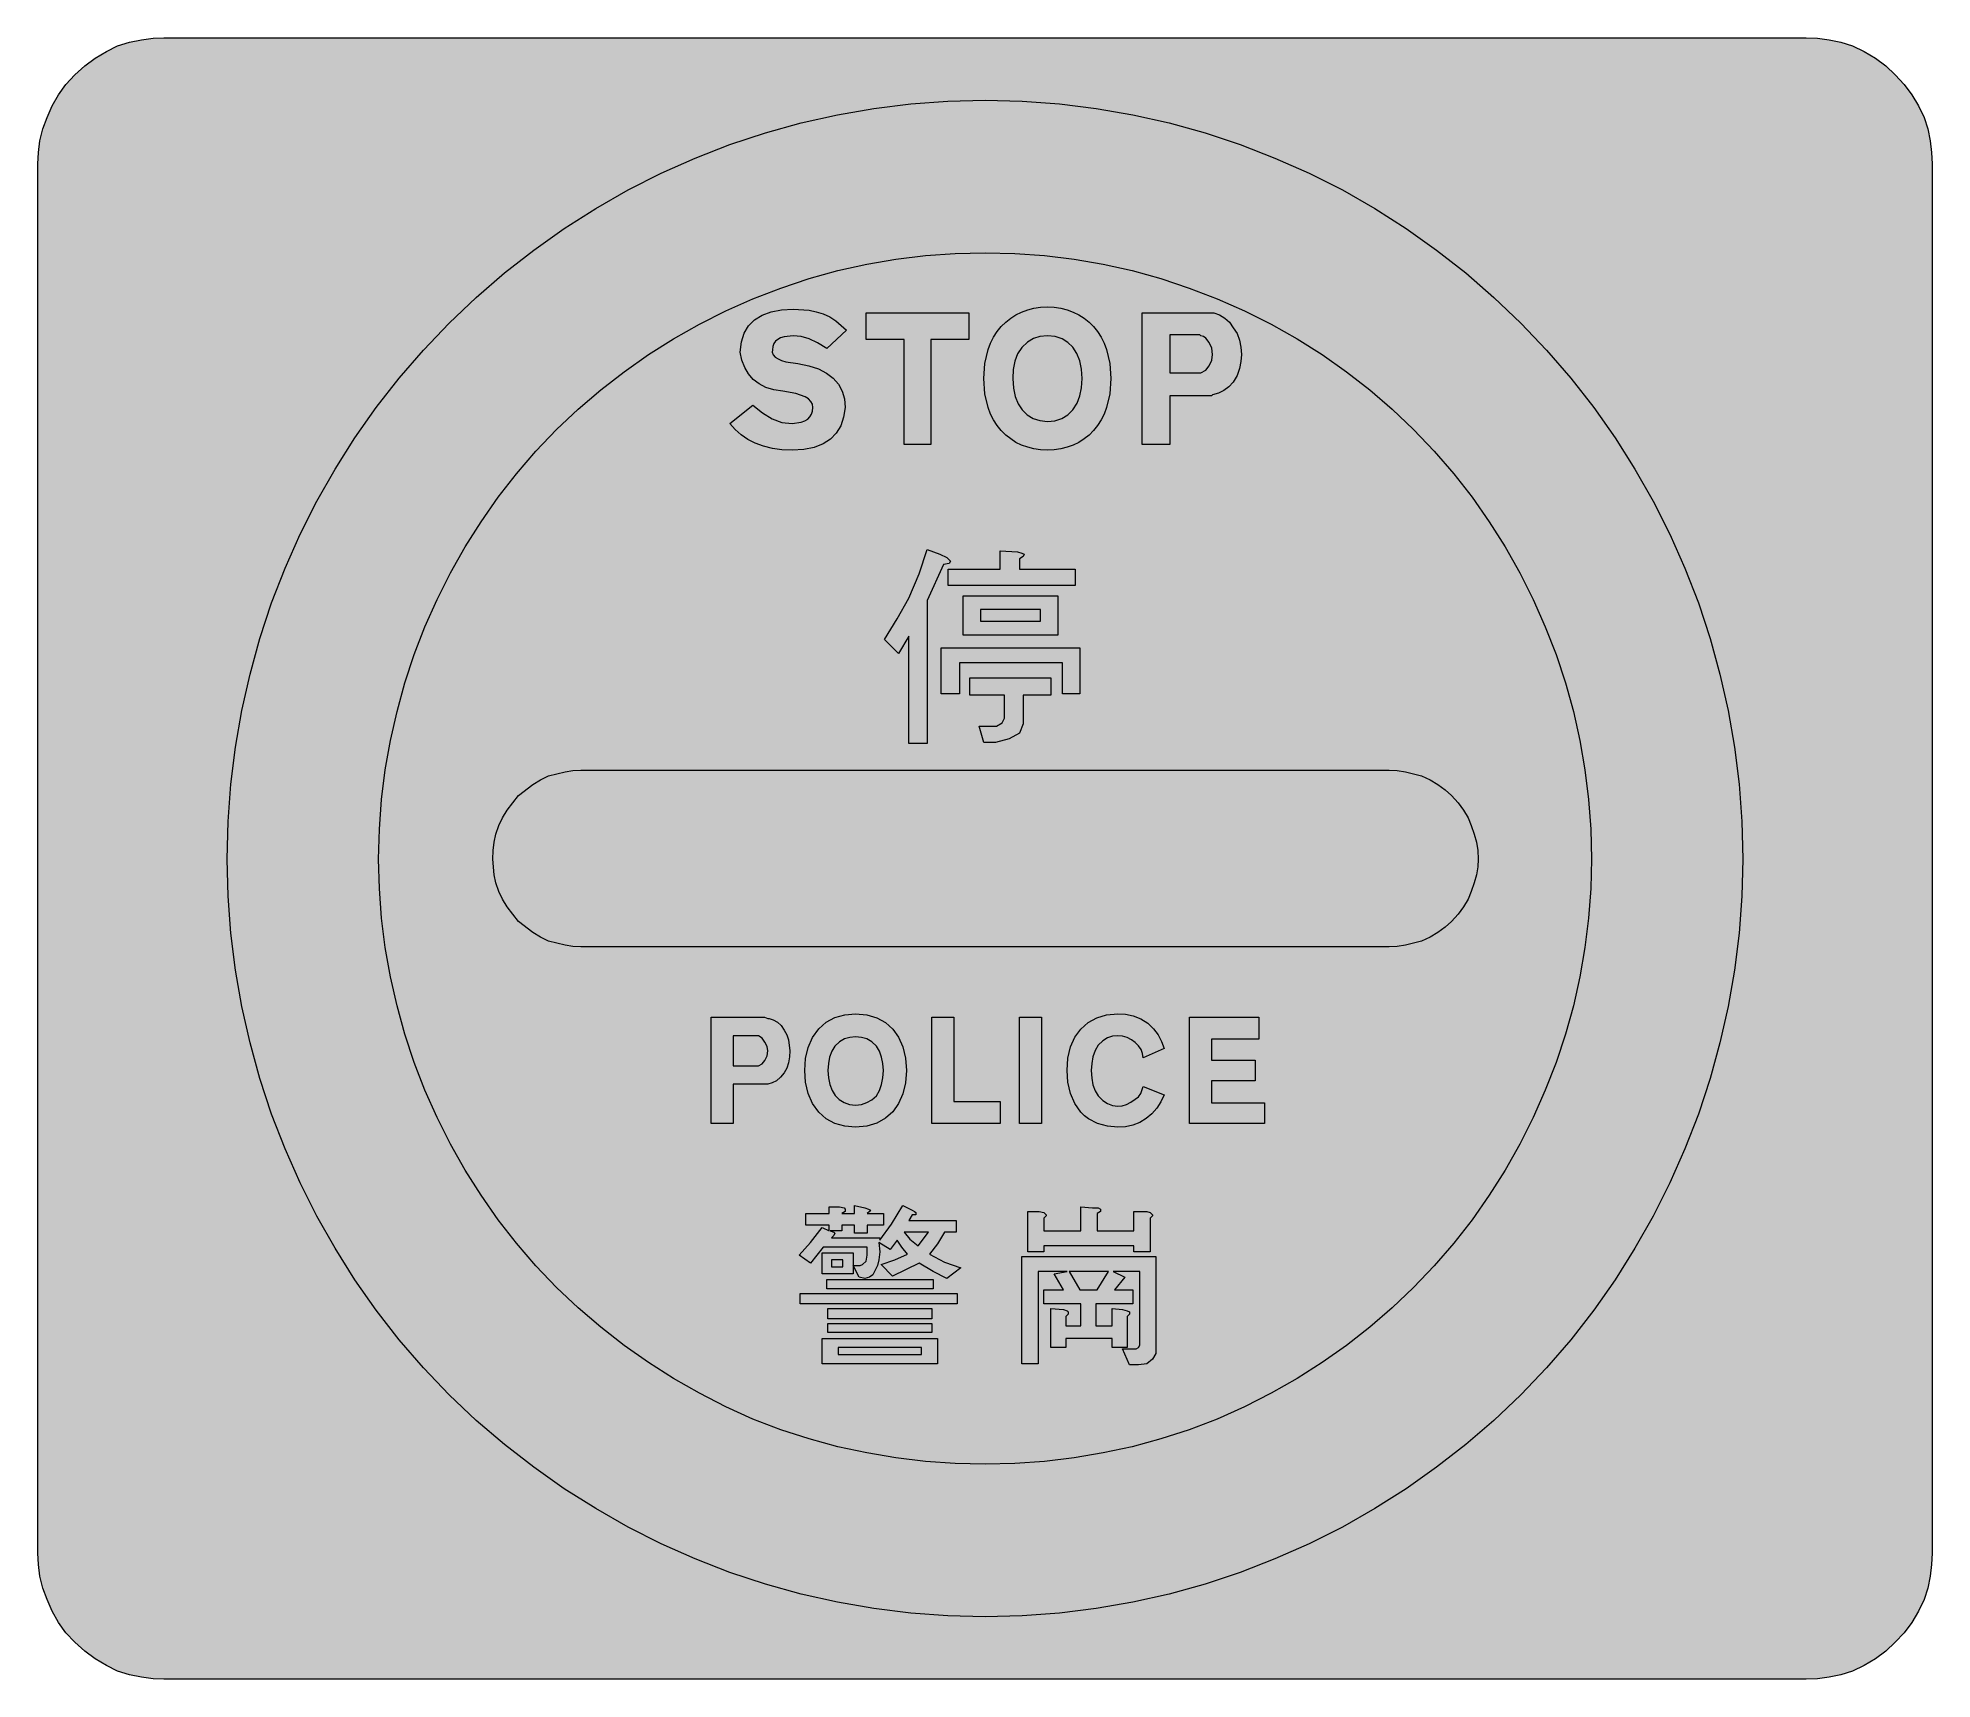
# Model space of a CAD drawing. Header units: metres. Extents: x 137 to 432, y 8 to 264.
import ezdxf

# ---------------------------------------------------------------- set-up
doc = ezdxf.new("R2010")
doc.units = ezdxf.units.M
for name, color, linetype, true_color in [('FILL_BLACK_000000', 7, 'Continuous', 0x000000), ('FILL_RED_FF0000', 7, 'Continuous', 0xff0000), ('FILL_WHITE_FFFFFF', 7, 'Continuous', 0xffffff), ('FILL_YELLOW_FFFF00', 7, 'Continuous', 0xffff00)]:
    doc.layers.add(name, color=color, linetype=linetype, true_color=true_color)

msp = doc.modelspace()

# ---------------------------------------------------------------- hatches: boundary and pattern name
at = {"layer": 'FILL_BLACK_000000', "true_color": 0x000000}
h = msp.add_hatch(color=7, dxfattribs=at)
h.dxf.hatch_style = 1
h.paths.add_polyline_path([(251.6, 214.88), (251.75, 214.49), (252.07, 214.14), (252.54, 213.84), (253.04, 213.6), (253.73, 213.41), (255.6, 213.12), (257.31, 212.77), (258.8, 212.28), (260.07, 211.64), (261.11, 210.85), (261.93, 209.92), (262.51, 208.84), (262.86, 207.63), (262.98, 206.28), (262.73, 204.75), (262.27, 203.42), (261.58, 202.27), (260.66, 201.33), (259.52, 200.59), (258.15, 200.05), (256.54, 199.73), (254.7, 199.62), (253.12, 199.69), (251.62, 199.89), (250.22, 200.23), (248.94, 200.7), (247.79, 201.3), (246.76, 202.03), (245.83, 202.85), (244.98, 203.76), (248.58, 206.64), (250.07, 205.43), (251.57, 204.53), (253.11, 203.96), (254.7, 203.76), (256.12, 204), (256.67, 204.21), (257.13, 204.48), (257.48, 204.82), (257.74, 205.23), (257.89, 205.71), (257.94, 206.28), (257.86, 206.79), (257.64, 207.23), (257.27, 207.62), (256.75, 207.95), (255.28, 208.46), (253.26, 208.8), (251.86, 209.02), (250.62, 209.4), (249.55, 209.95), (248.65, 210.65), (247.9, 211.5), (247.31, 212.5), (246.88, 213.64), (246.6, 214.92), (246.79, 216.5), (247.24, 217.86), (247.92, 219), (248.85, 219.94), (250.01, 220.66), (251.41, 221.17), (253.03, 221.48), (254.88, 221.58), (257.35, 221.42), (258.47, 221.2), (259.56, 220.86), (260.58, 220.39), (261.49, 219.8), (263.16, 218.34), (260.1, 215.46), (258.68, 216.38), (257.35, 216.99), (256.1, 217.33), (254.88, 217.44), (253.46, 217.31), (252.91, 217.14), (252.45, 216.9), (252.1, 216.6), (251.84, 216.23), (251.69, 215.79), (251.64, 215.28), (251.6, 214.88)])
h = msp.add_hatch(color=7, dxfattribs=at)
h.dxf.hatch_style = 1
h.paths.add_polyline_path([(296.57, 221.74), (297.55, 221.49), (298.48, 221.15), (299.37, 220.72), (300.2, 220.19), (300.97, 219.58), (301.68, 218.88), (302.31, 218.1), (302.86, 217.23), (303.33, 216.3), (303.7, 215.3), (304.21, 213.13), (304.38, 210.78), (304.21, 208.43), (303.7, 206.26), (303.33, 205.26), (302.86, 204.33), (302.31, 203.46), (301.68, 202.68), (300.97, 201.98), (300.2, 201.37), (299.37, 200.84), (298.48, 200.41), (297.55, 200.07), (296.57, 199.82), (295.54, 199.67), (294.48, 199.62), (293.42, 199.67), (292.39, 199.82), (291.41, 200.07), (290.47, 200.41), (289.59, 200.84), (288.76, 201.37), (287.99, 201.98), (287.28, 202.68), (286.65, 203.46), (286.1, 204.33), (285.63, 205.26), (285.25, 206.26), (284.75, 208.43), (284.58, 210.78), (284.75, 213.13), (285.25, 215.3), (285.63, 216.3), (286.1, 217.23), (286.65, 218.1), (287.28, 218.88), (287.99, 219.58), (288.76, 220.19), (289.59, 220.72), (290.47, 221.15), (291.41, 221.49), (292.39, 221.74), (293.42, 221.89), (294.48, 221.94), (295.54, 221.89), (296.57, 221.74)])
h.paths.add_polyline_path([(299.52, 213.57), (299.07, 214.71), (298.46, 215.66), (297.69, 216.42), (296.77, 216.98), (295.69, 217.32), (294.48, 217.44), (293.33, 217.34), (292.3, 217.01), (291.37, 216.45), (290.52, 215.64), (289.84, 214.63), (289.39, 213.48), (289.15, 212.2), (289.08, 210.78), (289.18, 209.31), (289.47, 207.99), (289.93, 206.85), (290.56, 205.9), (291.35, 205.14), (292.27, 204.58), (293.32, 204.24), (294.48, 204.12), (295.66, 204.22), (296.73, 204.55), (297.67, 205.11), (298.44, 205.92), (299.12, 206.93), (299.56, 208.08), (299.81, 209.36), (299.88, 210.78), (299.79, 212.25), (299.52, 213.57)], flags=16)
h = msp.add_hatch(color=7, dxfattribs=at)
h.dxf.hatch_style = 1
h.paths.add_polyline_path([(276.3, 200.52), (272.16, 200.52), (272.16, 216.9), (266.22, 216.9), (266.22, 221.04), (282.24, 221.04), (282.24, 216.9), (276.3, 216.9), (276.3, 200.52)])
h = msp.add_hatch(color=7, dxfattribs=at)
h.dxf.hatch_style = 1
h.paths.add_polyline_path([(322.13, 220.21), (322.86, 219.55), (323.46, 218.7), (324.04, 217.8), (324.43, 216.77), (324.65, 215.66), (324.72, 214.56), (324.65, 213.45), (324.43, 212.33), (324.04, 211.24), (323.46, 210.24), (322.75, 209.5), (321.97, 208.91), (321.13, 208.49), (320.22, 208.26), (320.04, 208.08), (319.5, 208.08), (313.56, 208.08), (313.56, 200.52), (309.24, 200.52), (309.24, 221.04), (319.68, 221.04), (320.22, 221.04), (320.4, 221.04), (321.31, 220.7), (322.13, 220.21)])
h.paths.add_polyline_path([(318.24, 211.68), (318.42, 211.68), (319.16, 212.1), (319.72, 212.78), (320.09, 213.63), (320.22, 214.56), (320.09, 215.52), (319.72, 216.41), (319.16, 217.09), (318.81, 217.32), (318.42, 217.44), (318.24, 217.6), (318.06, 217.62), (313.56, 217.62), (313.56, 211.68), (318.24, 211.68)], flags=16)
h = msp.add_hatch(color=7, dxfattribs=at)
h.dxf.hatch_style = 1
h.paths.add_polyline_path([(278.82, 182.88), (279.36, 182.34), (279.18, 181.98), (278.28, 181.8), (275.76, 176.22), (275.76, 153.9), (272.88, 153.9), (272.88, 170.64), (271.26, 167.94), (269.1, 170.1), (271.08, 173.34), (272.88, 176.58), (274.5, 180.36), (275.76, 184.14), (277.74, 183.42), (278.82, 182.88)])
h = msp.add_hatch(color=7, dxfattribs=at)
h.dxf.hatch_style = 1
h.paths.add_polyline_path([(289.8, 183.78), (290.52, 183.6), (290.88, 183.42), (290.7, 183.06), (290.16, 182.7), (290.16, 181.08), (298.8, 181.08), (298.8, 178.56), (279, 178.56), (279, 181.08), (287.1, 181.08), (287.1, 183.96), (289.8, 183.78)])
h = msp.add_hatch(color=7, dxfattribs=at)
h.dxf.hatch_style = 1
h.paths.add_polyline_path([(296.1, 170.82), (281.34, 170.82), (281.34, 176.94), (296.1, 176.94), (296.1, 170.82)])
h.paths.add_polyline_path([(293.4, 174.78), (284.04, 174.78), (284.04, 172.98), (293.4, 172.98), (293.4, 174.78)], flags=16)
h = msp.add_hatch(color=7, dxfattribs=at)
h.dxf.hatch_style = 1
h.paths.add_polyline_path([(299.52, 168.84), (299.52, 161.64), (296.82, 161.64), (296.82, 166.5), (280.8, 166.5), (280.8, 161.64), (277.92, 161.64), (277.92, 168.84), (299.52, 168.84)])
h = msp.add_hatch(color=7, dxfattribs=at)
h.dxf.hatch_style = 1
h.paths.add_polyline_path([(295.02, 164.16), (295.02, 161.46), (290.7, 161.46), (290.7, 156.96), (290.16, 155.52), (288.54, 154.62), (286.38, 154.08), (284.58, 154.08), (283.86, 156.6), (286.56, 156.6), (287.46, 157.14), (287.82, 157.86), (287.82, 161.46), (282.42, 161.46), (282.42, 164.16), (295.02, 164.16)])
h = msp.add_hatch(color=7, dxfattribs=at)
h.dxf.hatch_style = 1
h.paths.add_polyline_path([(220.54, 122.28), (219.31, 122.47), (216.72, 123.12), (215.51, 123.72), (214.31, 124.45), (212.04, 126.18), (210.31, 128.45), (209.58, 129.65), (208.98, 130.86), (208.54, 132.18), (208.26, 133.45), (208.08, 135.9), (208.12, 137.22), (208.26, 138.51), (208.54, 139.8), (208.98, 141.12), (209.58, 142.33), (210.31, 143.53), (212.04, 145.8), (214.31, 147.53), (215.51, 148.26), (216.72, 148.86), (219.31, 149.51), (220.54, 149.7), (221.76, 149.76), (347.76, 149.76), (349, 149.7), (350.28, 149.51), (352.8, 148.86), (354.11, 148.26), (355.34, 147.53), (356.47, 146.71), (357.48, 145.8), (358.49, 144.69), (359.35, 143.53), (360.04, 142.33), (360.54, 141.12), (361.01, 139.8), (361.35, 138.51), (361.55, 137.22), (361.62, 135.9), (361.55, 134.68), (361.35, 133.45), (361.01, 132.18), (360.54, 130.86), (360.04, 129.65), (359.35, 128.45), (358.49, 127.29), (357.48, 126.18), (356.47, 125.27), (355.34, 124.45), (354.11, 123.72), (352.8, 123.12), (350.28, 122.47), (349, 122.28), (347.76, 122.22), (221.76, 122.22), (220.54, 122.28)])
h = msp.add_hatch(color=7, dxfattribs=at)
h.dxf.hatch_style = 1
h.paths.add_polyline_path([(252.4, 110.5), (252.97, 109.97), (253.44, 109.26), (253.88, 108.53), (254.16, 107.71), (254.34, 106.02), (254.3, 105.08), (254.16, 104.17), (253.88, 103.34), (253.44, 102.6), (252.87, 101.89), (252.25, 101.36), (251.59, 101.01), (250.92, 100.8), (250.74, 100.8), (245.52, 100.8), (245.52, 94.68), (242.1, 94.68), (242.1, 111.24), (250.38, 111.24), (250.92, 111.06), (250.99, 111.06), (251.1, 111.06), (251.77, 110.85), (252.4, 110.5)])
h.paths.add_polyline_path([(249.3, 103.68), (249.37, 103.68), (249.48, 103.68), (250.01, 103.97), (250.47, 104.51), (250.8, 105.22), (250.92, 106.02), (250.8, 106.71), (250.47, 107.39), (250.01, 107.97), (249.48, 108.36), (249.3, 108.36), (249.12, 108.36), (245.52, 108.36), (245.52, 103.68), (249.3, 103.68)], flags=16)
h = msp.add_hatch(color=7, dxfattribs=at)
h.dxf.hatch_style = 1
h.paths.add_polyline_path([(267.89, 111.16), (269.24, 110.41), (270.38, 109.4), (271.3, 108.12), (271.97, 106.62), (272.38, 104.89), (272.52, 102.96), (272.38, 101.03), (271.97, 99.3), (271.3, 97.8), (270.38, 96.53), (269.24, 95.51), (267.89, 94.76), (266.34, 94.3), (264.6, 94.14), (262.92, 94.28), (261.38, 94.7), (260.02, 95.43), (258.84, 96.48), (257.89, 97.82), (257.22, 99.38), (256.81, 101.11), (256.68, 102.96), (256.81, 104.81), (257.22, 106.54), (257.89, 108.1), (258.84, 109.44), (260.02, 110.49), (261.38, 111.22), (262.92, 111.64), (264.6, 111.78), (266.34, 111.62), (267.89, 111.16)])
h.paths.add_polyline_path([(268.65, 105.05), (268.31, 105.97), (267.84, 106.74), (267.13, 107.42), (266.35, 107.87), (265.51, 108.11), (264.6, 108.18), (263.69, 108.11), (262.84, 107.87), (262.07, 107.42), (261.36, 106.74), (260.89, 105.97), (260.55, 105.05), (260.35, 104.03), (260.28, 102.96), (260.35, 101.8), (260.58, 100.75), (260.93, 99.83), (261.43, 99.05), (262.05, 98.41), (262.79, 97.95), (263.64, 97.66), (264.6, 97.56), (265.51, 97.66), (266.35, 97.94), (267.13, 98.4), (267.84, 99), (268.31, 99.85), (268.65, 100.78), (268.85, 101.81), (268.92, 102.96), (268.85, 104.03), (268.65, 105.05)], flags=16)
h = msp.add_hatch(color=7, dxfattribs=at)
h.dxf.hatch_style = 1
h.paths.add_polyline_path([(279.9, 98.1), (287.1, 98.1), (287.1, 94.68), (276.48, 94.68), (276.48, 111.24), (279.9, 111.24), (279.9, 98.1)])
h = msp.add_hatch(color=7, dxfattribs=at)
h.dxf.hatch_style = 1
h.paths.add_polyline_path([(293.58, 111.24), (293.58, 94.68), (290.16, 94.68), (290.16, 111.24), (293.58, 111.24)])
h = msp.add_hatch(color=7, dxfattribs=at)
h.dxf.hatch_style = 1
h.paths.add_polyline_path([(312.17, 98.08), (311.53, 97.08), (310.76, 96.19), (309.87, 95.45), (308.88, 94.85), (307.8, 94.42), (306.66, 94.18), (305.46, 94.14), (303.85, 94.28), (302.31, 94.7), (300.9, 95.43), (300.27, 95.91), (299.7, 96.48), (298.75, 97.82), (298.08, 99.38), (297.67, 101.11), (297.54, 102.96), (297.68, 104.89), (298.09, 106.62), (298.76, 108.12), (299.68, 109.4), (300.82, 110.41), (302.17, 111.16), (303.72, 111.62), (305.46, 111.78), (306.67, 111.71), (307.87, 111.47), (309.03, 111.02), (310.14, 110.34), (311.01, 109.47), (311.74, 108.5), (312.29, 107.45), (312.66, 106.38), (309.42, 104.94), (309.33, 105.6), (309.08, 106.23), (308.69, 106.81), (308.18, 107.33), (307.58, 107.75), (306.91, 108.08), (306.2, 108.29), (305.46, 108.36), (304.65, 108.29), (303.86, 108.05), (303.11, 107.6), (302.4, 106.92), (301.93, 106.05), (301.59, 105.08), (301.39, 104.03), (301.32, 102.96), (301.39, 101.78), (301.59, 100.71), (301.93, 99.77), (302.4, 99), (303.11, 98.29), (303.86, 97.79), (304.65, 97.48), (305.46, 97.38), (306.13, 97.45), (306.81, 97.65), (307.48, 97.99), (308.16, 98.46), (308.68, 98.84), (309.06, 99.36), (309.42, 100.44), (312.66, 99.18), (312.17, 98.08)])
h = msp.add_hatch(color=7, dxfattribs=at)
h.dxf.hatch_style = 1
h.paths.add_polyline_path([(320.04, 97.92), (328.32, 97.92), (328.32, 94.68), (316.62, 94.68), (316.62, 111.24), (327.42, 111.24), (327.42, 107.82), (320.04, 107.82), (320.04, 104.58), (326.88, 104.58), (326.88, 101.34), (320.04, 101.34), (320.04, 97.92)])
h = msp.add_hatch(color=7, dxfattribs=at)
h.dxf.hatch_style = 1
h.paths.add_polyline_path([(260.46, 81.72), (262.08, 81.72), (262.8, 81.54), (262.98, 81.36), (262.98, 81), (262.44, 80.64), (264.42, 80.64), (264.42, 81.9), (266.04, 81.54), (266.58, 81.36), (266.94, 81.18), (266.76, 81), (266.4, 80.64), (268.92, 80.64), (268.92, 78.84), (266.4, 78.84), (266.4, 77.58), (264.42, 77.58), (264.42, 78.84), (262.44, 78.84), (262.44, 77.94), (260.64, 77.94), (261.18, 77.76), (261.36, 77.58), (261.18, 77.22), (260.82, 76.86), (268.38, 76.86), (268.38, 76.5), (270.18, 79.02), (271.98, 81.9), (273.42, 81.18), (273.78, 81), (273.96, 80.82), (273.96, 80.46), (273.42, 80.46), (272.88, 79.56), (280.26, 79.56), (280.26, 77.76), (278.46, 77.76), (277.38, 75.96), (276.12, 74.34), (278.46, 73.08), (280.98, 72.18), (278.82, 70.56), (276.66, 71.64), (274.5, 72.9), (270.36, 70.92), (268.56, 72.72), (270.72, 73.44), (272.7, 74.34), (271.8, 75.42), (271.08, 76.5), (270, 75.06), (268.2, 76.14), (268.38, 74.7), (268.2, 73.44), (268.02, 72.54), (267.3, 71.1), (266.76, 70.74), (266.04, 70.56), (265.14, 70.74), (264.24, 72.54), (265.32, 72.54), (265.68, 72.72), (266.22, 73.26), (266.4, 74.16), (266.4, 75.42), (259.56, 75.42), (257.58, 72.9), (255.78, 74.16), (257.58, 76.14), (259.38, 78.48), (260.46, 77.94), (260.46, 78.84), (256.86, 78.84), (256.86, 80.64), (260.46, 80.64), (260.46, 81.72)])
h.paths.add_polyline_path([(274.32, 75.6), (275.94, 77.76), (272.16, 77.76), (273.06, 76.68), (274.32, 75.6)], flags=16)
h = msp.add_hatch(color=7, dxfattribs=at)
h.dxf.hatch_style = 1
h.paths.add_polyline_path([(291.42, 81), (293.22, 81), (293.94, 80.82), (294.3, 80.46), (294.3, 80.28), (293.94, 79.92), (293.94, 77.94), (299.7, 77.94), (299.7, 81.72), (301.5, 81.54), (302.4, 81.54), (302.76, 81.36), (302.76, 81), (302.22, 80.64), (302.22, 77.94), (307.98, 77.94), (307.98, 81), (309.96, 81), (310.5, 80.82), (310.86, 80.46), (310.86, 80.28), (310.5, 79.92), (310.5, 74.7), (307.98, 74.7), (307.98, 75.6), (293.94, 75.6), (293.94, 74.7), (291.42, 74.7), (291.42, 81)])
h = msp.add_hatch(color=7, dxfattribs=at)
h.dxf.hatch_style = 1
h.paths.add_polyline_path([(264.24, 71.28), (259.38, 71.28), (259.38, 74.52), (264.24, 74.52), (264.24, 71.28)])
h.paths.add_polyline_path([(262.62, 73.44), (260.82, 73.44), (260.82, 72.36), (262.62, 72.36), (262.62, 73.44)], flags=16)
h = msp.add_hatch(color=7, dxfattribs=at)
h.dxf.hatch_style = 1
h.paths.add_polyline_path([(311.4, 73.98), (311.4, 58.86), (310.86, 57.96), (309.96, 57.24), (308.7, 57.06), (307.26, 57.06), (306.18, 59.58), (308.34, 59.58), (308.7, 59.76), (308.88, 60.12), (308.88, 71.64), (304.74, 71.64), (306.54, 70.74), (304.92, 68.76), (307.8, 68.76), (307.8, 66.6), (302.04, 66.6), (302.04, 63.18), (304.56, 63.18), (304.56, 65.88), (306.18, 65.7), (306.9, 65.52), (307.26, 65.34), (307.26, 64.98), (306.9, 64.62), (306.9, 59.76), (304.56, 59.76), (304.56, 61.2), (297.36, 61.2), (297.36, 59.76), (295.02, 59.76), (295.02, 65.88), (297, 65.7), (297.54, 65.52), (297.72, 65.34), (297.72, 64.98), (297.36, 64.62), (297.36, 63.18), (299.7, 63.18), (299.7, 66.6), (293.94, 66.6), (293.94, 68.76), (297, 68.76), (295.56, 71.28), (297.54, 71.64), (293.04, 71.64), (293.04, 57.24), (290.52, 57.24), (290.52, 73.98), (311.4, 73.98)])
h.paths.add_polyline_path([(302.22, 68.76), (304.02, 71.64), (297.9, 71.64), (299.52, 68.76), (302.22, 68.76)], flags=16)
h = msp.add_hatch(color=7, dxfattribs=at)
h.dxf.hatch_style = 1
h.paths.add_polyline_path([(280.44, 68.22), (280.44, 66.6), (255.96, 66.6), (255.96, 68.22), (280.44, 68.22)])
h = msp.add_hatch(color=7, dxfattribs=at)
h.dxf.hatch_style = 1
h.paths.add_polyline_path([(276.66, 70.38), (276.66, 68.94), (260.1, 68.94), (260.1, 70.38), (276.66, 70.38)])
h = msp.add_hatch(color=7, dxfattribs=at)
h.dxf.hatch_style = 1
h.paths.add_polyline_path([(276.48, 65.88), (276.48, 64.26), (260.28, 64.26), (260.28, 65.88), (276.48, 65.88)])
h = msp.add_hatch(color=7, dxfattribs=at)
h.dxf.hatch_style = 1
h.paths.add_polyline_path([(276.48, 63.54), (276.48, 62.1), (260.28, 62.1), (260.28, 63.54), (276.48, 63.54)])
h = msp.add_hatch(color=7, dxfattribs=at)
h.dxf.hatch_style = 1
h.paths.add_polyline_path([(277.38, 57.24), (259.38, 57.24), (259.38, 61.2), (277.38, 61.2), (277.38, 57.24)])
h.paths.add_polyline_path([(274.86, 59.76), (261.9, 59.76), (261.9, 58.68), (274.86, 58.68), (274.86, 59.76)], flags=16)
at = {"layer": 'FILL_RED_FF0000', "true_color": 0xff0000}
h = msp.add_hatch(color=7, dxfattribs=at)
h.dxf.hatch_style = 1
h.paths.add_polyline_path([(402.7, 130.1), (402.27, 124.34), (401.56, 118.6), (400.57, 112.91), (399.3, 107.26), (397.75, 101.68), (395.93, 96.16), (393.84, 90.72), (391.49, 85.44), (388.88, 80.27), (386.04, 75.24), (382.95, 70.34), (379.63, 65.59), (376.07, 61), (372.29, 56.6), (368.28, 52.38), (364.07, 48.42), (359.68, 44.67), (355.12, 41.11), (350.39, 37.78), (345.5, 34.67), (340.46, 31.8), (335.27, 29.18), (329.94, 26.82), (324.55, 24.73), (319.06, 22.91), (313.48, 21.36), (307.82, 20.09), (302.11, 19.1), (296.35, 18.39), (290.56, 17.96), (284.76, 17.82), (278.96, 17.96), (273.19, 18.39), (267.46, 19.1), (261.76, 20.09), (256.12, 21.36), (250.54, 22.91), (245.02, 24.73), (239.58, 26.82), (234.3, 29.18), (229.13, 31.8), (224.1, 34.67), (219.19, 37.78), (214.45, 41.11), (209.86, 44.67), (205.46, 48.42), (201.24, 52.38), (197.23, 56.6), (193.45, 61), (189.89, 65.59), (186.57, 70.34), (183.48, 75.24), (180.64, 80.27), (178.03, 85.44), (175.68, 90.72), (173.59, 96.16), (171.77, 101.68), (170.22, 107.26), (168.95, 112.91), (167.96, 118.6), (167.25, 124.34), (166.82, 130.1), (166.68, 135.9), (166.82, 141.75), (167.25, 147.57), (167.96, 153.34), (168.95, 159.05), (170.22, 164.71), (171.77, 170.3), (173.59, 175.82), (175.68, 181.26), (178.03, 186.53), (180.64, 191.68), (183.48, 196.69), (186.57, 201.56), (189.89, 206.27), (193.45, 210.83), (197.23, 215.21), (201.24, 219.42), (205.46, 223.43), (209.86, 227.24), (214.45, 230.82), (219.19, 234.18), (224.1, 237.3), (229.13, 240.18), (234.3, 242.8), (239.58, 245.16), (245.02, 247.25), (250.54, 249.07), (256.12, 250.62), (261.76, 251.89), (267.46, 252.88), (273.19, 253.59), (278.96, 254.02), (284.76, 254.16), (290.56, 254.02), (296.35, 253.59), (302.11, 252.88), (307.82, 251.89), (313.48, 250.62), (319.06, 249.07), (324.55, 247.25), (329.94, 245.16), (335.27, 242.8), (340.46, 240.18), (345.5, 237.3), (350.39, 234.18), (355.12, 230.82), (359.68, 227.24), (364.07, 223.43), (368.28, 219.42), (372.29, 215.21), (376.07, 210.83), (379.63, 206.27), (382.95, 201.56), (386.04, 196.69), (388.88, 191.68), (391.49, 186.53), (393.84, 181.26), (395.93, 175.82), (397.75, 170.3), (399.3, 164.71), (400.57, 159.05), (401.56, 153.34), (402.27, 147.57), (402.7, 141.75), (402.84, 135.9), (402.7, 130.1)])
at = {"layer": 'FILL_WHITE_FFFFFF', "true_color": 0xffffff}
h = msp.add_hatch(color=7, dxfattribs=at)
h.dxf.hatch_style = 1
h.paths.add_polyline_path([(379.15, 131.3), (378.82, 126.71), (378.26, 122.12), (377.48, 117.56), (376.47, 113.05), (375.24, 108.59), (373.76, 104.2), (372.06, 99.9), (370.2, 95.63), (368.12, 91.47), (365.84, 87.42), (363.35, 83.5), (360.67, 79.7), (357.81, 76.03), (354.76, 72.5), (351.54, 69.12), (348.22, 65.96), (344.73, 62.95), (341.1, 60.11), (337.32, 57.44), (333.41, 54.95), (329.37, 52.64), (325.21, 50.52), (320.94, 48.6), (316.59, 46.95), (312.17, 45.53), (307.7, 44.32), (303.19, 43.34), (298.63, 42.57), (294.03, 42.02), (289.41, 41.69), (284.76, 41.58), (280.11, 41.69), (275.49, 42.02), (270.89, 42.57), (266.33, 43.34), (261.82, 44.32), (257.35, 45.53), (252.93, 46.95), (248.58, 48.6), (244.37, 50.52), (240.25, 52.64), (236.24, 54.95), (232.33, 57.44), (228.55, 60.11), (224.89, 62.95), (221.36, 65.96), (217.98, 69.12), (214.77, 72.5), (211.74, 76.03), (208.89, 79.7), (206.23, 83.5), (203.76, 87.42), (201.48, 91.47), (199.38, 95.63), (197.46, 99.9), (195.81, 104.2), (194.36, 108.59), (193.13, 113.05), (192.1, 117.56), (191.3, 122.12), (190.73, 126.71), (190.38, 131.3), (190.26, 135.9), (190.38, 140.56), (190.73, 145.2), (191.3, 149.82), (192.1, 154.4), (193.13, 158.92), (194.36, 163.39), (195.81, 167.78), (197.46, 172.08), (199.38, 176.35), (201.48, 180.51), (203.76, 184.56), (206.23, 188.48), (208.89, 192.28), (211.74, 195.95), (214.77, 199.48), (217.98, 202.86), (221.36, 206.02), (224.89, 209.03), (228.55, 211.86), (232.33, 214.52), (236.24, 216.99), (240.25, 219.26), (244.37, 221.34), (248.58, 223.2), (252.93, 224.9), (257.35, 226.38), (261.82, 227.61), (266.33, 228.62), (270.89, 229.4), (275.49, 229.96), (280.11, 230.29), (284.76, 230.4), (289.41, 230.29), (294.03, 229.96), (298.63, 229.4), (303.19, 228.62), (307.7, 227.61), (312.17, 226.38), (316.59, 224.9), (320.94, 223.2), (325.21, 221.34), (329.37, 219.26), (333.41, 216.99), (337.32, 214.52), (341.1, 211.86), (344.73, 209.03), (348.22, 206.02), (351.54, 202.86), (354.76, 199.48), (357.81, 195.95), (360.67, 192.28), (363.35, 188.48), (365.84, 184.56), (368.12, 180.51), (370.2, 176.35), (372.06, 172.08), (373.76, 167.78), (375.24, 163.39), (376.47, 158.92), (377.48, 154.4), (378.26, 149.82), (378.82, 145.2), (379.15, 140.56), (379.26, 135.9), (379.15, 131.3)])
at = {"layer": 'FILL_YELLOW_FFFF00', "true_color": 0xffff00}
h = msp.add_hatch(color=7, dxfattribs=at)
h.dxf.hatch_style = 1
h.paths.add_polyline_path([(155.1, 8.17), (153.31, 8.39), (151.46, 8.78), (149.58, 9.36), (147.83, 10.24), (146.11, 11.27), (144.47, 12.47), (142.92, 13.86), (141.54, 15.31), (140.35, 16.92), (139.38, 18.67), (138.6, 20.52), (137.92, 22.3), (137.47, 24.12), (137.23, 25.94), (137.16, 27.72), (137.16, 244.26), (137.23, 246.04), (137.47, 247.86), (137.92, 249.68), (138.6, 251.46), (139.38, 253.29), (140.35, 254.99), (141.54, 256.6), (142.92, 258.12), (144.47, 259.51), (146.11, 260.71), (147.83, 261.74), (149.58, 262.62), (151.46, 263.2), (153.31, 263.59), (155.1, 263.81), (156.78, 263.88), (412.74, 263.88), (414.52, 263.81), (416.34, 263.59), (418.16, 263.2), (419.94, 262.62), (421.79, 261.74), (423.54, 260.71), (425.15, 259.51), (426.6, 258.12), (427.99, 256.6), (429.19, 254.99), (430.22, 253.29), (431.1, 251.46), (431.68, 249.68), (432.07, 247.86), (432.29, 246.04), (432.36, 244.26), (432.36, 27.72), (432.29, 25.94), (432.07, 24.12), (431.68, 22.3), (431.1, 20.52), (430.22, 18.67), (429.19, 16.92), (427.99, 15.31), (426.6, 13.86), (425.15, 12.47), (423.54, 11.27), (421.79, 10.24), (419.94, 9.36), (418.16, 8.78), (416.34, 8.39), (414.52, 8.17), (412.74, 8.1), (156.78, 8.1), (155.1, 8.17)])

# ---------------------------------------------------------------- linework, layer by layer
at = {"layer": 'FILL_BLACK_000000', "lineweight": 0, "true_color": 0x000000}
for points in [[(251.6, 214.88), (251.75, 214.49), (252.07, 214.14), (252.54, 213.84), (253.04, 213.6), (253.73, 213.41), (255.6, 213.12), (257.31, 212.77), (258.8, 212.28), (260.07, 211.64), (261.11, 210.85), (261.93, 209.92), (262.51, 208.84), (262.86, 207.63), (262.98, 206.28), (262.73, 204.75), (262.27, 203.42), (261.58, 202.27), (260.66, 201.33), (259.52, 200.59), (258.15, 200.05), (256.54, 199.73), (254.7, 199.62), (253.12, 199.69), (251.62, 199.89), (250.22, 200.23), (248.94, 200.7), (247.79, 201.3), (246.76, 202.03), (245.83, 202.85), (244.98, 203.76), (248.58, 206.64), (250.07, 205.43), (251.57, 204.53), (253.11, 203.96), (254.7, 203.76), (256.12, 204), (256.67, 204.21), (257.13, 204.48), (257.48, 204.82), (257.74, 205.23), (257.89, 205.71), (257.94, 206.28), (257.86, 206.79), (257.64, 207.23), (257.27, 207.62), (256.75, 207.95), (255.28, 208.46), (253.26, 208.8), (251.86, 209.02), (250.62, 209.4), (249.55, 209.95), (248.65, 210.65), (247.9, 211.5), (247.31, 212.5), (246.88, 213.64), (246.6, 214.92), (246.79, 216.5), (247.24, 217.86), (247.92, 219), (248.85, 219.94), (250.01, 220.66), (251.41, 221.17), (253.03, 221.48), (254.88, 221.58), (257.35, 221.42), (258.47, 221.2), (259.56, 220.86), (260.58, 220.39), (261.49, 219.8), (263.16, 218.34), (260.1, 215.46), (258.68, 216.38), (257.35, 216.99), (256.1, 217.33), (254.88, 217.44), (253.46, 217.31), (252.91, 217.14), (252.45, 216.9), (252.1, 216.6), (251.84, 216.23), (251.69, 215.79), (251.64, 215.28)], [(296.57, 221.74), (297.55, 221.49), (298.48, 221.15), (299.37, 220.72), (300.2, 220.19), (300.97, 219.58), (301.68, 218.88), (302.31, 218.1), (302.86, 217.23), (303.33, 216.3), (303.7, 215.3), (304.21, 213.13), (304.38, 210.78), (304.21, 208.43), (303.7, 206.26), (303.33, 205.26), (302.86, 204.33), (302.31, 203.46), (301.68, 202.68), (300.97, 201.98), (300.2, 201.37), (299.37, 200.84), (298.48, 200.41), (297.55, 200.07), (296.57, 199.82), (295.54, 199.67), (294.48, 199.62), (293.42, 199.67), (292.39, 199.82), (291.41, 200.07), (290.47, 200.41), (289.59, 200.84), (288.76, 201.37), (287.99, 201.98), (287.28, 202.68), (286.65, 203.46), (286.1, 204.33), (285.63, 205.26), (285.25, 206.26), (284.75, 208.43), (284.58, 210.78), (284.75, 213.13), (285.25, 215.3), (285.63, 216.3), (286.1, 217.23), (286.65, 218.1), (287.28, 218.88), (287.99, 219.58), (288.76, 220.19), (289.59, 220.72), (290.47, 221.15), (291.41, 221.49), (292.39, 221.74), (293.42, 221.89), (294.48, 221.94), (295.54, 221.89)], [(276.3, 200.52), (272.16, 200.52), (272.16, 216.9), (266.22, 216.9), (266.22, 221.04), (282.24, 221.04), (282.24, 216.9), (276.3, 216.9)], [(322.13, 220.21), (322.86, 219.55), (323.46, 218.7), (324.04, 217.8), (324.43, 216.77), (324.65, 215.66), (324.72, 214.56), (324.65, 213.45), (324.43, 212.33), (324.04, 211.24), (323.46, 210.24), (322.75, 209.5), (321.97, 208.91), (321.13, 208.49), (320.22, 208.26), (320.04, 208.08), (319.5, 208.08), (313.56, 208.08), (313.56, 200.52), (309.24, 200.52), (309.24, 221.04), (319.68, 221.04), (320.22, 221.04), (320.4, 221.04), (321.31, 220.7)], [(299.52, 213.57), (299.07, 214.71), (298.46, 215.66), (297.69, 216.42), (296.77, 216.98), (295.69, 217.32), (294.48, 217.44), (293.33, 217.34), (292.3, 217.01), (291.37, 216.45), (290.52, 215.64), (289.84, 214.63), (289.39, 213.48), (289.15, 212.2), (289.08, 210.78), (289.18, 209.31), (289.47, 207.99), (289.93, 206.85), (290.56, 205.9), (291.35, 205.14), (292.27, 204.58), (293.32, 204.24), (294.48, 204.12), (295.66, 204.22), (296.73, 204.55), (297.67, 205.11), (298.44, 205.92), (299.12, 206.93), (299.56, 208.08), (299.81, 209.36), (299.88, 210.78), (299.79, 212.25)], [(318.24, 211.68), (318.42, 211.68), (319.16, 212.1), (319.72, 212.78), (320.09, 213.63), (320.22, 214.56), (320.09, 215.52), (319.72, 216.41), (319.16, 217.09), (318.81, 217.32), (318.42, 217.44), (318.24, 217.6), (318.06, 217.62), (313.56, 217.62), (313.56, 211.68)], [(278.82, 182.88), (279.36, 182.34), (279.18, 181.98), (278.28, 181.8), (275.76, 176.22), (275.76, 153.9), (272.88, 153.9), (272.88, 170.64), (271.26, 167.94), (269.1, 170.1), (271.08, 173.34), (272.88, 176.58), (274.5, 180.36), (275.76, 184.14), (277.74, 183.42)], [(289.8, 183.78), (290.52, 183.6), (290.88, 183.42), (290.7, 183.06), (290.16, 182.7), (290.16, 181.08), (298.8, 181.08), (298.8, 178.56), (279, 178.56), (279, 181.08), (287.1, 181.08), (287.1, 183.96)], [(296.1, 170.82), (281.34, 170.82), (281.34, 176.94), (296.1, 176.94)], [(293.4, 174.78), (284.04, 174.78), (284.04, 172.98), (293.4, 172.98)], [(299.52, 168.84), (299.52, 161.64), (296.82, 161.64), (296.82, 166.5), (280.8, 166.5), (280.8, 161.64), (277.92, 161.64), (277.92, 168.84)], [(295.02, 164.16), (295.02, 161.46), (290.7, 161.46), (290.7, 156.96), (290.16, 155.52), (288.54, 154.62), (286.38, 154.08), (284.58, 154.08), (283.86, 156.6), (286.56, 156.6), (287.46, 157.14), (287.82, 157.86), (287.82, 161.46), (282.42, 161.46), (282.42, 164.16)], [(220.54, 122.28), (219.31, 122.47), (216.72, 123.12), (215.51, 123.72), (214.31, 124.45), (212.04, 126.18), (210.31, 128.45), (209.58, 129.65), (208.98, 130.86), (208.54, 132.18), (208.26, 133.45), (208.08, 135.9), (208.12, 137.22), (208.26, 138.51), (208.54, 139.8), (208.98, 141.12), (209.58, 142.33), (210.31, 143.53), (212.04, 145.8), (214.31, 147.53), (215.51, 148.26), (216.72, 148.86), (219.31, 149.51), (220.54, 149.7), (221.76, 149.76), (347.76, 149.76), (349, 149.7), (350.28, 149.51), (352.8, 148.86), (354.11, 148.26), (355.34, 147.53), (356.47, 146.71), (357.48, 145.8), (358.49, 144.69), (359.35, 143.53), (360.04, 142.33), (360.54, 141.12), (361.01, 139.8), (361.35, 138.51), (361.55, 137.22), (361.62, 135.9), (361.55, 134.68), (361.35, 133.45), (361.01, 132.18), (360.54, 130.86), (360.04, 129.65), (359.35, 128.45), (358.49, 127.29), (357.48, 126.18), (356.47, 125.27), (355.34, 124.45), (354.11, 123.72), (352.8, 123.12), (350.28, 122.47), (349, 122.28), (347.76, 122.22), (221.76, 122.22)], [(252.4, 110.5), (252.97, 109.97), (253.44, 109.26), (253.88, 108.53), (254.16, 107.71), (254.34, 106.02), (254.3, 105.08), (254.16, 104.17), (253.88, 103.34), (253.44, 102.6), (252.87, 101.89), (252.25, 101.36), (251.59, 101.01), (250.92, 100.8), (250.74, 100.8), (245.52, 100.8), (245.52, 94.68), (242.1, 94.68), (242.1, 111.24), (250.38, 111.24), (250.92, 111.06), (250.99, 111.06), (251.1, 111.06), (251.77, 110.85)], [(267.89, 111.16), (269.24, 110.41), (270.38, 109.4), (271.3, 108.12), (271.97, 106.62), (272.38, 104.89), (272.52, 102.96), (272.38, 101.03), (271.97, 99.3), (271.3, 97.8), (270.38, 96.53), (269.24, 95.51), (267.89, 94.76), (266.34, 94.3), (264.6, 94.14), (262.92, 94.28), (261.38, 94.7), (260.02, 95.43), (258.84, 96.48), (257.89, 97.82), (257.22, 99.38), (256.81, 101.11), (256.68, 102.96), (256.81, 104.81), (257.22, 106.54), (257.89, 108.1), (258.84, 109.44), (260.02, 110.49), (261.38, 111.22), (262.92, 111.64), (264.6, 111.78), (266.34, 111.62)], [(279.9, 98.1), (287.1, 98.1), (287.1, 94.68), (276.48, 94.68), (276.48, 111.24), (279.9, 111.24)], [(293.58, 111.24), (293.58, 94.68), (290.16, 94.68), (290.16, 111.24)], [(312.17, 98.08), (311.53, 97.08), (310.76, 96.19), (309.87, 95.45), (308.88, 94.85), (307.8, 94.42), (306.66, 94.18), (305.46, 94.14), (303.85, 94.28), (302.31, 94.7), (300.9, 95.43), (300.27, 95.91), (299.7, 96.48), (298.75, 97.82), (298.08, 99.38), (297.67, 101.11), (297.54, 102.96), (297.68, 104.89), (298.09, 106.62), (298.76, 108.12), (299.68, 109.4), (300.82, 110.41), (302.17, 111.16), (303.72, 111.62), (305.46, 111.78), (306.67, 111.71), (307.87, 111.47), (309.03, 111.02), (310.14, 110.34), (311.01, 109.47), (311.74, 108.5), (312.29, 107.45), (312.66, 106.38), (309.42, 104.94), (309.33, 105.6), (309.08, 106.23), (308.69, 106.81), (308.18, 107.33), (307.58, 107.75), (306.91, 108.08), (306.2, 108.29), (305.46, 108.36), (304.65, 108.29), (303.86, 108.05), (303.11, 107.6), (302.4, 106.92), (301.93, 106.05), (301.59, 105.08), (301.39, 104.03), (301.32, 102.96), (301.39, 101.78), (301.59, 100.71), (301.93, 99.77), (302.4, 99), (303.11, 98.29), (303.86, 97.79), (304.65, 97.48), (305.46, 97.38), (306.13, 97.45), (306.81, 97.65), (307.48, 97.99), (308.16, 98.46), (308.68, 98.84), (309.06, 99.36), (309.42, 100.44), (312.66, 99.18)], [(320.04, 97.92), (328.32, 97.92), (328.32, 94.68), (316.62, 94.68), (316.62, 111.24), (327.42, 111.24), (327.42, 107.82), (320.04, 107.82), (320.04, 104.58), (326.88, 104.58), (326.88, 101.34), (320.04, 101.34)], [(249.3, 103.68), (249.37, 103.68), (249.48, 103.68), (250.01, 103.97), (250.47, 104.51), (250.8, 105.22), (250.92, 106.02), (250.8, 106.71), (250.47, 107.39), (250.01, 107.97), (249.48, 108.36), (249.3, 108.36), (249.12, 108.36), (245.52, 108.36), (245.52, 103.68)], [(268.65, 105.05), (268.31, 105.97), (267.84, 106.74), (267.13, 107.42), (266.35, 107.87), (265.51, 108.11), (264.6, 108.18), (263.69, 108.11), (262.84, 107.87), (262.07, 107.42), (261.36, 106.74), (260.89, 105.97), (260.55, 105.05), (260.35, 104.03), (260.28, 102.96), (260.35, 101.8), (260.58, 100.75), (260.93, 99.83), (261.43, 99.05), (262.05, 98.41), (262.79, 97.95), (263.64, 97.66), (264.6, 97.56), (265.51, 97.66), (266.35, 97.94), (267.13, 98.4), (267.84, 99), (268.31, 99.85), (268.65, 100.78), (268.85, 101.81), (268.92, 102.96), (268.85, 104.03)], [(260.46, 81.72), (262.08, 81.72), (262.8, 81.54), (262.98, 81.36), (262.98, 81), (262.44, 80.64), (264.42, 80.64), (264.42, 81.9), (266.04, 81.54), (266.58, 81.36), (266.94, 81.18), (266.76, 81), (266.4, 80.64), (268.92, 80.64), (268.92, 78.84), (266.4, 78.84), (266.4, 77.58), (264.42, 77.58), (264.42, 78.84), (262.44, 78.84), (262.44, 77.94), (260.64, 77.94), (261.18, 77.76), (261.36, 77.58), (261.18, 77.22), (260.82, 76.86), (268.38, 76.86), (268.38, 76.5), (270.18, 79.02), (271.98, 81.9), (273.42, 81.18), (273.78, 81), (273.96, 80.82), (273.96, 80.46), (273.42, 80.46), (272.88, 79.56), (280.26, 79.56), (280.26, 77.76), (278.46, 77.76), (277.38, 75.96), (276.12, 74.34), (278.46, 73.08), (280.98, 72.18), (278.82, 70.56), (276.66, 71.64), (274.5, 72.9), (270.36, 70.92), (268.56, 72.72), (270.72, 73.44), (272.7, 74.34), (271.8, 75.42), (271.08, 76.5), (270, 75.06), (268.2, 76.14), (268.38, 74.7), (268.2, 73.44), (268.02, 72.54), (267.3, 71.1), (266.76, 70.74), (266.04, 70.56), (265.14, 70.74), (264.24, 72.54), (265.32, 72.54), (265.68, 72.72), (266.22, 73.26), (266.4, 74.16), (266.4, 75.42), (259.56, 75.42), (257.58, 72.9), (255.78, 74.16), (257.58, 76.14), (259.38, 78.48), (260.46, 77.94), (260.46, 78.84), (256.86, 78.84), (256.86, 80.64), (260.46, 80.64)], [(291.42, 81), (293.22, 81), (293.94, 80.82), (294.3, 80.46), (294.3, 80.28), (293.94, 79.92), (293.94, 77.94), (299.7, 77.94), (299.7, 81.72), (301.5, 81.54), (302.4, 81.54), (302.76, 81.36), (302.76, 81), (302.22, 80.64), (302.22, 77.94), (307.98, 77.94), (307.98, 81), (309.96, 81), (310.5, 80.82), (310.86, 80.46), (310.86, 80.28), (310.5, 79.92), (310.5, 74.7), (307.98, 74.7), (307.98, 75.6), (293.94, 75.6), (293.94, 74.7), (291.42, 74.7)], [(274.32, 75.6), (275.94, 77.76), (272.16, 77.76), (273.06, 76.68)], [(264.24, 71.28), (259.38, 71.28), (259.38, 74.52), (264.24, 74.52)], [(311.4, 73.98), (311.4, 58.86), (310.86, 57.96), (309.96, 57.24), (308.7, 57.06), (307.26, 57.06), (306.18, 59.58), (308.34, 59.58), (308.7, 59.76), (308.88, 60.12), (308.88, 71.64), (304.74, 71.64), (306.54, 70.74), (304.92, 68.76), (307.8, 68.76), (307.8, 66.6), (302.04, 66.6), (302.04, 63.18), (304.56, 63.18), (304.56, 65.88), (306.18, 65.7), (306.9, 65.52), (307.26, 65.34), (307.26, 64.98), (306.9, 64.62), (306.9, 59.76), (304.56, 59.76), (304.56, 61.2), (297.36, 61.2), (297.36, 59.76), (295.02, 59.76), (295.02, 65.88), (297, 65.7), (297.54, 65.52), (297.72, 65.34), (297.72, 64.98), (297.36, 64.62), (297.36, 63.18), (299.7, 63.18), (299.7, 66.6), (293.94, 66.6), (293.94, 68.76), (297, 68.76), (295.56, 71.28), (297.54, 71.64), (293.04, 71.64), (293.04, 57.24), (290.52, 57.24), (290.52, 73.98)], [(262.62, 73.44), (260.82, 73.44), (260.82, 72.36), (262.62, 72.36)], [(302.22, 68.76), (304.02, 71.64), (297.9, 71.64), (299.52, 68.76)], [(280.44, 68.22), (280.44, 66.6), (255.96, 66.6), (255.96, 68.22)], [(276.66, 70.38), (276.66, 68.94), (260.1, 68.94), (260.1, 70.38)], [(276.48, 65.88), (276.48, 64.26), (260.28, 64.26), (260.28, 65.88)], [(276.48, 63.54), (276.48, 62.1), (260.28, 62.1), (260.28, 63.54)], [(277.38, 57.24), (259.38, 57.24), (259.38, 61.2), (277.38, 61.2)], [(274.86, 59.76), (261.9, 59.76), (261.9, 58.68), (274.86, 58.68)]]:
    msp.add_lwpolyline(points, close=True, dxfattribs=at)
at = {"layer": 'FILL_RED_FF0000', "lineweight": 0, "true_color": 0xff0000}
msp.add_lwpolyline([(402.7, 130.1), (402.27, 124.34), (401.56, 118.6), (400.57, 112.91), (399.3, 107.26), (397.75, 101.68), (395.93, 96.16), (393.84, 90.72), (391.49, 85.44), (388.88, 80.27), (386.04, 75.24), (382.95, 70.34), (379.63, 65.59), (376.07, 61), (372.29, 56.6), (368.28, 52.38), (364.07, 48.42), (359.68, 44.67), (355.12, 41.11), (350.39, 37.78), (345.5, 34.67), (340.46, 31.8), (335.27, 29.18), (329.94, 26.82), (324.55, 24.73), (319.06, 22.91), (313.48, 21.36), (307.82, 20.09), (302.11, 19.1), (296.35, 18.39), (290.56, 17.96), (284.76, 17.82), (278.96, 17.96), (273.19, 18.39), (267.46, 19.1), (261.76, 20.09), (256.12, 21.36), (250.54, 22.91), (245.02, 24.73), (239.58, 26.82), (234.3, 29.18), (229.13, 31.8), (224.1, 34.67), (219.19, 37.78), (214.45, 41.11), (209.86, 44.67), (205.46, 48.42), (201.24, 52.38), (197.23, 56.6), (193.45, 61), (189.89, 65.59), (186.57, 70.34), (183.48, 75.24), (180.64, 80.27), (178.03, 85.44), (175.68, 90.72), (173.59, 96.16), (171.77, 101.68), (170.22, 107.26), (168.95, 112.91), (167.96, 118.6), (167.25, 124.34), (166.82, 130.1), (166.68, 135.9), (166.82, 141.75), (167.25, 147.57), (167.96, 153.34), (168.95, 159.05), (170.22, 164.71), (171.77, 170.3), (173.59, 175.82), (175.68, 181.26), (178.03, 186.53), (180.64, 191.68), (183.48, 196.69), (186.57, 201.56), (189.89, 206.27), (193.45, 210.83), (197.23, 215.21), (201.24, 219.42), (205.46, 223.43), (209.86, 227.24), (214.45, 230.82), (219.19, 234.18), (224.1, 237.3), (229.13, 240.18), (234.3, 242.8), (239.58, 245.16), (245.02, 247.25), (250.54, 249.07), (256.12, 250.62), (261.76, 251.89), (267.46, 252.88), (273.19, 253.59), (278.96, 254.02), (284.76, 254.16), (290.56, 254.02), (296.35, 253.59), (302.11, 252.88), (307.82, 251.89), (313.48, 250.62), (319.06, 249.07), (324.55, 247.25), (329.94, 245.16), (335.27, 242.8), (340.46, 240.18), (345.5, 237.3), (350.39, 234.18), (355.12, 230.82), (359.68, 227.24), (364.07, 223.43), (368.28, 219.42), (372.29, 215.21), (376.07, 210.83), (379.63, 206.27), (382.95, 201.56), (386.04, 196.69), (388.88, 191.68), (391.49, 186.53), (393.84, 181.26), (395.93, 175.82), (397.75, 170.3), (399.3, 164.71), (400.57, 159.05), (401.56, 153.34), (402.27, 147.57), (402.7, 141.75), (402.84, 135.9)], close=True, dxfattribs=at)
at = {"layer": 'FILL_WHITE_FFFFFF', "lineweight": 0, "true_color": 0xff0000}
msp.add_lwpolyline([(379.15, 131.3), (378.82, 126.71), (378.26, 122.12), (377.48, 117.56), (376.47, 113.05), (375.24, 108.59), (373.76, 104.2), (372.06, 99.9), (370.2, 95.63), (368.12, 91.47), (365.84, 87.42), (363.35, 83.5), (360.67, 79.7), (357.81, 76.03), (354.76, 72.5), (351.54, 69.12), (348.22, 65.96), (344.73, 62.95), (341.1, 60.11), (337.32, 57.44), (333.41, 54.95), (329.37, 52.64), (325.21, 50.52), (320.94, 48.6), (316.59, 46.95), (312.17, 45.53), (307.7, 44.32), (303.19, 43.34), (298.63, 42.57), (294.03, 42.02), (289.41, 41.69), (284.76, 41.58), (280.11, 41.69), (275.49, 42.02), (270.89, 42.57), (266.33, 43.34), (261.82, 44.32), (257.35, 45.53), (252.93, 46.95), (248.58, 48.6), (244.37, 50.52), (240.25, 52.64), (236.24, 54.95), (232.33, 57.44), (228.55, 60.11), (224.89, 62.95), (221.36, 65.96), (217.98, 69.12), (214.77, 72.5), (211.74, 76.03), (208.89, 79.7), (206.23, 83.5), (203.76, 87.42), (201.48, 91.47), (199.38, 95.63), (197.46, 99.9), (195.81, 104.2), (194.36, 108.59), (193.13, 113.05), (192.1, 117.56), (191.3, 122.12), (190.73, 126.71), (190.38, 131.3), (190.26, 135.9), (190.38, 140.56), (190.73, 145.2), (191.3, 149.82), (192.1, 154.4), (193.13, 158.92), (194.36, 163.39), (195.81, 167.78), (197.46, 172.08), (199.38, 176.35), (201.48, 180.51), (203.76, 184.56), (206.23, 188.48), (208.89, 192.28), (211.74, 195.95), (214.77, 199.48), (217.98, 202.86), (221.36, 206.02), (224.89, 209.03), (228.55, 211.86), (232.33, 214.52), (236.24, 216.99), (240.25, 219.26), (244.37, 221.34), (248.58, 223.2), (252.93, 224.9), (257.35, 226.38), (261.82, 227.61), (266.33, 228.62), (270.89, 229.4), (275.49, 229.96), (280.11, 230.29), (284.76, 230.4), (289.41, 230.29), (294.03, 229.96), (298.63, 229.4), (303.19, 228.62), (307.7, 227.61), (312.17, 226.38), (316.59, 224.9), (320.94, 223.2), (325.21, 221.34), (329.37, 219.26), (333.41, 216.99), (337.32, 214.52), (341.1, 211.86), (344.73, 209.03), (348.22, 206.02), (351.54, 202.86), (354.76, 199.48), (357.81, 195.95), (360.67, 192.28), (363.35, 188.48), (365.84, 184.56), (368.12, 180.51), (370.2, 176.35), (372.06, 172.08), (373.76, 167.78), (375.24, 163.39), (376.47, 158.92), (377.48, 154.4), (378.26, 149.82), (378.82, 145.2), (379.15, 140.56), (379.26, 135.9)], close=True, dxfattribs=at)
at = {"layer": 'FILL_YELLOW_FFFF00', "lineweight": 0, "true_color": 0xffff00}
msp.add_lwpolyline([(155.1, 8.17), (153.31, 8.39), (151.46, 8.78), (149.58, 9.36), (147.83, 10.24), (146.11, 11.27), (144.47, 12.47), (142.92, 13.86), (141.54, 15.31), (140.35, 16.92), (139.38, 18.67), (138.6, 20.52), (137.92, 22.3), (137.47, 24.12), (137.23, 25.94), (137.16, 27.72), (137.16, 244.26), (137.23, 246.04), (137.47, 247.86), (137.92, 249.68), (138.6, 251.46), (139.38, 253.29), (140.35, 254.99), (141.54, 256.6), (142.92, 258.12), (144.47, 259.51), (146.11, 260.71), (147.83, 261.74), (149.58, 262.62), (151.46, 263.2), (153.31, 263.59), (155.1, 263.81), (156.78, 263.88), (412.74, 263.88), (414.52, 263.81), (416.34, 263.59), (418.16, 263.2), (419.94, 262.62), (421.79, 261.74), (423.54, 260.71), (425.15, 259.51), (426.6, 258.12), (427.99, 256.6), (429.19, 254.99), (430.22, 253.29), (431.1, 251.46), (431.68, 249.68), (432.07, 247.86), (432.29, 246.04), (432.36, 244.26), (432.36, 27.72), (432.29, 25.94), (432.07, 24.12), (431.68, 22.3), (431.1, 20.52), (430.22, 18.67), (429.19, 16.92), (427.99, 15.31), (426.6, 13.86), (425.15, 12.47), (423.54, 11.27), (421.79, 10.24), (419.94, 9.36), (418.16, 8.78), (416.34, 8.39), (414.52, 8.17), (412.74, 8.1), (156.78, 8.1)], close=True, dxfattribs=at)

doc.saveas('drawing.dxf')
